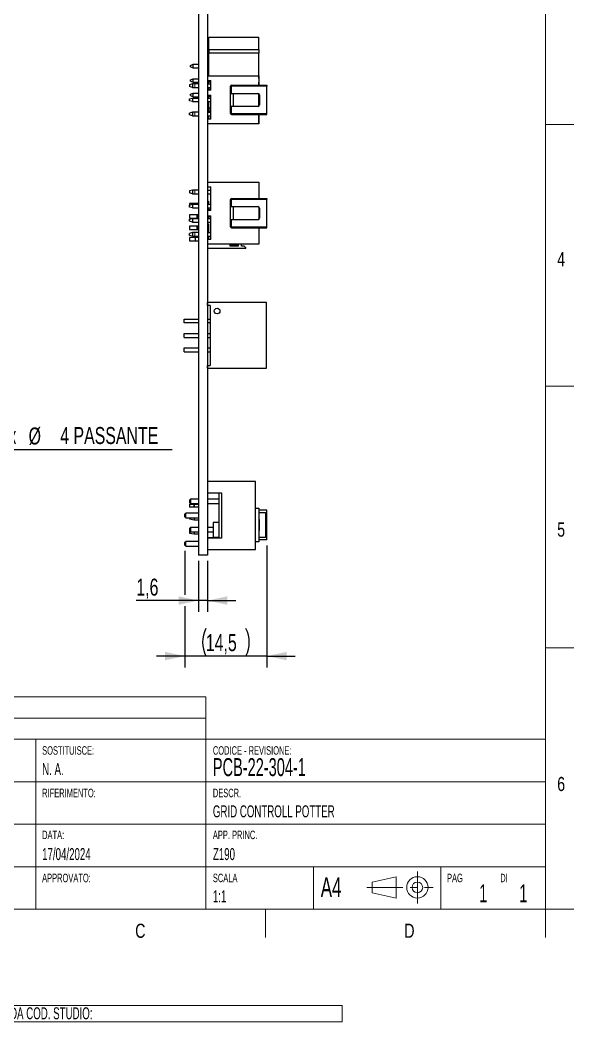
# Paper-space layout 'Sheet1' of a CAD drawing. Header units: millimetres. Extents: x 4 to 204, y -11 to 292.
# Drawn here: x 106.6 to 204.4, y -9.9 to 166.9 of the extents above; entities that cross this region are included whole.
import ezdxf

# ---------------------------------------------------------------- set-up
doc = ezdxf.new("R2010")
doc.units = ezdxf.units.MM
doc.linetypes.add('CENTER', pattern=[10.16, 6.35, -1.27, 1.27, -1.27])
doc.linetypes.add('CENTERX2', pattern=[20.32, 12.7, -2.54, 2.54, -2.54])
doc.layers.add('QUOTE_-_DIAMETRO', color=7, linetype='Continuous')
doc.layers.add('QUOTE_-_LINEARE', color=7, linetype='Continuous')
doc.styles.add('SLDTEXTSTYLE1', font='TXT', dxfattribs={"width": 0.638186})
doc.styles.add('SLDTEXTSTYLE2', font='TXT', dxfattribs={"width": 0.75})
doc.styles.add('SLDTEXTSTYLE3', font='TXT', dxfattribs={"width": 0.605})
doc.styles.add('SLDTEXTSTYLE4', font='TXT', dxfattribs={"width": 0.7})
doc.styles.add('SLDTEXTSTYLE5', font='TXT', dxfattribs={"width": 0.633333})
doc.dimstyles.new('SLDDIMSTYLE2', dxfattribs={"dimtxt": 3, "dimasz": 3.5, "dimexe": 0, "dimexo": 0.0625, "dimgap": 0.75, "dimtad": 0, "dimtih": 1, "dimtoh": 1, "dimdec": 6, "dimrnd": 1e-09, "dimzin": 12, "dimdsep": 46, "dimtxsty": 'SLDTEXTSTYLE4', "dimsah": 1, "dimcen": 0, "dimadec": 0, "dimazin": 3, "dimtfac": 1, "dimtdec": 3, "dimtmove": 0, "dimatfit": 3, "dimfxl": 1, "dimfrac": 2, "dimtolj": 1, "dimtzin": 12, "dimarcsym": 0})
doc.dimstyles.new('SLDDIMSTYLE4', dxfattribs={"dimtxt": 3, "dimasz": 3.5, "dimexe": 0, "dimexo": 0.0625, "dimgap": 0.75, "dimtad": 1, "dimdec": 1, "dimrnd": 1e-09, "dimzin": 12, "dimdsep": 46, "dimtxsty": 'SLDTEXTSTYLE4', "dimsah": 1, "dimcen": 0.09, "dimadec": 0, "dimazin": 3, "dimtfac": 1, "dimtdec": 3, "dimtmove": 0, "dimatfit": 0, "dimfxl": 1, "dimfrac": 2, "dimtolj": 1, "dimtzin": 12, "dimarcsym": 0})

# ---------------------------------------------------------------- blocks, each defined once
blk = doc.blocks.new('SW_NOTE_0_4')
at = {"color": 0, "linetype": 'Continuous', "lineweight": 18, "insert": (0, 3.22), "char_height": 2.5, "attachment_point": 1, "style": 'SLDTEXTSTYLE2'}
blk.add_mtext('C', dxfattribs=at)
blk = doc.blocks.new('SW_NOTE_0_5')
at = {"color": 0, "linetype": 'Continuous', "lineweight": 18, "insert": (0, 3.22), "char_height": 2.5, "attachment_point": 1, "style": 'SLDTEXTSTYLE2'}
blk.add_mtext('D', dxfattribs=at)
blk = doc.blocks.new('SW_NOTE_0_18')
at = {"color": 0, "linetype": 'Continuous', "lineweight": 18, "insert": (0, 3.22), "char_height": 2.5, "attachment_point": 1, "style": 'SLDTEXTSTYLE2'}
blk.add_mtext('5', dxfattribs=at)
blk = doc.blocks.new('SW_NOTE_0_19')
at = {"color": 0, "linetype": 'Continuous', "lineweight": 18, "insert": (0, 3.22), "char_height": 2.5, "attachment_point": 1, "style": 'SLDTEXTSTYLE2'}
blk.add_mtext('4', dxfattribs=at)
blk = doc.blocks.new('SW_NOTE_0_23')
at = {"color": 0, "linetype": 'Continuous', "lineweight": 18, "insert": (0, 3.22), "char_height": 2.5, "attachment_point": 1, "style": 'SLDTEXTSTYLE2'}
blk.add_mtext('6', dxfattribs=at)
blk = doc.blocks.new('SW_NOTE_0_29')
at = {"color": 0, "linetype": 'Continuous', "lineweight": 18, "insert": (0, 1.93), "char_height": 1.5, "attachment_point": 1, "style": 'SLDTEXTSTYLE1'}
blk.add_mtext('DATA:', dxfattribs=at)
blk = doc.blocks.new('SW_NOTE_0_30')
at = {"color": 0, "linetype": 'Continuous', "lineweight": 18, "insert": (0, 1.93), "char_height": 1.5, "attachment_point": 1, "style": 'SLDTEXTSTYLE1'}
blk.add_mtext('CODICE - REVISIONE:', dxfattribs=at)
blk = doc.blocks.new('SW_NOTE_0_31')
at = {"color": 0, "linetype": 'Continuous', "lineweight": 18, "insert": (0, 1.93), "char_height": 1.5, "attachment_point": 1, "style": 'SLDTEXTSTYLE1'}
blk.add_mtext('DESCR.', dxfattribs=at)
blk = doc.blocks.new('SW_NOTE_0_32')
at = {"color": 0, "linetype": 'Continuous', "lineweight": 18, "insert": (0, 1.93), "char_height": 1.5, "attachment_point": 1, "style": 'SLDTEXTSTYLE1'}
blk.add_mtext('APP. PRINC.', dxfattribs=at)
blk = doc.blocks.new('SW_NOTE_0_33')
at = {"color": 0, "linetype": 'Continuous', "lineweight": 18, "insert": (0, 1.93), "char_height": 1.5, "attachment_point": 1, "style": 'SLDTEXTSTYLE1'}
blk.add_mtext('RIFERIMENTO:', dxfattribs=at)
blk = doc.blocks.new('SW_NOTE_0_35')
at = {"color": 0, "linetype": 'Continuous', "lineweight": 18, "insert": (0, 1.93), "char_height": 1.5, "attachment_point": 1, "style": 'SLDTEXTSTYLE1'}
blk.add_mtext('SCALA', dxfattribs=at)
blk = doc.blocks.new('SW_NOTE_0_36')
at = {"color": 0, "linetype": 'Continuous', "lineweight": 18, "insert": (0, 1.93), "char_height": 1.5, "attachment_point": 1, "style": 'SLDTEXTSTYLE1'}
blk.add_mtext('PAG', dxfattribs=at)
blk = doc.blocks.new('SW_NOTE_0_37')
at = {"color": 0, "linetype": 'Continuous', "lineweight": 18, "insert": (0, 1.93), "char_height": 1.5, "attachment_point": 1, "style": 'SLDTEXTSTYLE1'}
blk.add_mtext('DI', dxfattribs=at)
blk = doc.blocks.new('SW_NOTE_0_40')
at = {"color": 0, "linetype": 'Continuous', "lineweight": 18, "insert": (0, 4.51), "char_height": 3.5, "attachment_point": 1, "style": 'SLDTEXTSTYLE1'}
blk.add_mtext('A4', dxfattribs=at)
blk = doc.blocks.new('SW_NOTE_0_42')
at = {"color": 0, "linetype": 'Continuous', "lineweight": 18, "insert": (0, 1.93), "char_height": 1.5, "attachment_point": 1, "style": 'SLDTEXTSTYLE1'}
blk.add_mtext('APPROVATO:', dxfattribs=at)
blk = doc.blocks.new('SW_NOTE_0_43')
at = {"color": 0, "linetype": 'Continuous', "lineweight": 18, "insert": (0, 1.93), "char_height": 1.5, "attachment_point": 1, "style": 'SLDTEXTSTYLE1'}
blk.add_mtext('SOSTITUISCE:', dxfattribs=at)
blk = doc.blocks.new('SE')
at = {"color": 250, "linetype": 'Continuous', "lineweight": 18, "true_color": 0x191924}
for p, q in [((199.41, 9.96), (199.41, 286.96)), ((199.41, 148.46), (204.41, 148.46)), ((204.41, 148.46), (199.41, 148.46)), ((199.41, 148.46), (204.41, 148.46)), ((204.41, 148.46), (199.41, 148.46)), ((199.41, 148.46), (204.41, 148.46)), ((204.41, 148.46), (199.41, 148.46)), ((204.41, 102.3), (199.41, 102.3)), ((204.41, 56.13), (199.41, 56.13)), ((139.41, 47.46), (15.91, 47.46)), ((139.41, 39.96), (139.41, 47.46)), ((139.41, 43.71), (15.91, 43.71)), ((199.41, 39.96), (15.91, 39.96)), ((109.41, 39.96), (109.41, 9.96)), ((139.41, 39.96), (139.41, 9.96)), ((199.41, 9.96), (199.41, 39.96)), ((199.41, 9.96), (199.41, 39.96)), ((199.41, 32.46), (15.91, 32.46)), ((199.41, 24.96), (37.91, 24.96)), ((199.41, 17.46), (37.91, 17.46)), ((139.41, 17.46), (199.41, 17.46)), ((158.41, 17.46), (158.41, 9.96)), ((180.91, 17.46), (180.91, 9.96)), ((9.41, 9.96), (199.41, 9.96)), ((15.91, 9.96), (199.41, 9.96)), ((15.91, 9.96), (199.41, 9.96)), ((149.95, 9.96), (149.95, 4.96)), ((199.41, 9.96), (204.41, 9.96)), ((199.41, 4.96), (199.41, 9.96))]:
    blk.add_line(p, q, dxfattribs=at)
at = {"color": 7, "linetype": 'Continuous', "lineweight": 18}
for name, p in [('SW_NOTE_0_19', (201.45, 122.74)), ('SW_NOTE_0_18', (201.45, 75.01)), ('SW_NOTE_0_43', (110.5, 36.81)), ('SW_NOTE_0_30', (140.65, 36.81)), ('SW_NOTE_0_23', (201.45, 30.1)), ('SW_NOTE_0_33', (110.5, 29.31)), ('SW_NOTE_0_31', (140.65, 29.31)), ('SW_NOTE_0_29', (110.5, 21.91)), ('SW_NOTE_0_32', (140.65, 21.91)), ('SW_NOTE_0_42', (110.5, 14.31)), ('SW_NOTE_0_35', (140.65, 14.31)), ('SW_NOTE_0_36', (182, 14.31)), ('SW_NOTE_0_37', (191.39, 14.31)), ('SW_NOTE_0_40', (159.7, 11.11)), ('SW_NOTE_0_4', (126.93, 4.19)), ('SW_NOTE_0_5', (174.45, 4.2))]:
    blk.add_blockref(name, p, dxfattribs=at)
blk = doc.blocks.new('SIMBOLO PROIEZIONE EU')
at = {"color": 250, "linetype": 'CENTERX2', "lineweight": 18, "true_color": 0x191924}
blk.add_line((8.91, 5.63), (8.91, 0), dxfattribs=at)
at = {"color": 250, "linetype": 'Continuous', "lineweight": 18, "true_color": 0x191924}
for p, q in [((5.16, 4.69), (0.94, 3.75)), ((0.94, 3.75), (0.94, 1.88)), ((5.16, 0.94), (5.16, 4.69)), ((0.94, 1.88), (5.16, 0.94))]:
    blk.add_line(p, q, dxfattribs=at)
at = {"color": 250, "linetype": 'CENTER', "lineweight": 18, "true_color": 0x191924}
blk.add_line((0, 2.81), (11.72, 2.81), dxfattribs=at)
at = {"color": 250, "linetype": 'Continuous', "lineweight": 18, "true_color": 0x191924}
for radius in [1.88, 0.938]:
    blk.add_circle((8.91, 2.81), radius, dxfattribs=at)
blk = doc.blocks.new('SW_NOTE_0_48')
at = {"color": 0, "linetype": 'Continuous', "lineweight": 0}
for p, q in [((-0.07, 0.14), (-0.07, 3.02)), ((-0.07, 3.02), (110.98, 3.02)), ((110.98, 3.02), (110.98, 0.14)), ((110.98, 0.14), (-0.07, 0.14))]:
    blk.add_line(p, q, dxfattribs=at)
at = {"color": 0, "linetype": 'Continuous', "lineweight": 0, "insert": (0, 2.73), "char_height": 2.1167, "attachment_point": 1, "style": 'SLDTEXTSTYLE3'}
blk.add_mtext('CODICE: PCB-22-304-1 - GRID CONTROLL POTTER - DERIVATO DA COD. STUDIO:', dxfattribs=at)
blk = doc.blocks.new('_D_10')
at = {"layer": 'QUOTE_-_DIAMETRO'}
for p, q in [((87.5, 78.8), (100.96, 91.13)), ((100.96, 91.13), (133.44, 91.13)), ((84.55, 76.1), (87.5, 78.8)), ((84.55, 76.1), (80.86, 72.72))]:
    blk.add_line(p, q, dxfattribs=at)
for points in [[(87.5, 78.8), (90.59, 80.62), (89.57, 81.72)], [(84.55, 76.1), (81.46, 74.29), (82.48, 73.18)]]:
    blk.add_solid(points, dxfattribs=at)
at = {"layer": 'QUOTE_-_DIAMETRO', "char_height": 3, "attachment_point": 1}
for s, insert, style in [('3 x', (102.54, 95.08), 'SLDTEXTSTYLE5'), ('%%c', (108.11, 95), 'SLDTEXTSTYLE4'), ('4 PASSANTE', (113.69, 95.08), 'SLDTEXTSTYLE4')]:
    blk.add_mtext(s, dxfattribs=dict(at, insert=insert, style=style))
blk = doc.blocks.new('_D_11')
at = {"layer": 'QUOTE_-_LINEARE', "color": 7}
for p, q in [((138.09, 71.45), (138.09, 62.45)), ((139.69, 71.45), (139.69, 62.45)), ((138.09, 64.45), (127.13, 64.45)), ((139.69, 64.45), (138.09, 64.45)), ((139.69, 64.45), (144.69, 64.45))]:
    blk.add_line(p, q, dxfattribs=at)
for points in [[(138.09, 64.45), (134.59, 65.2), (134.59, 63.7)], [(139.69, 64.45), (143.19, 63.7), (143.19, 65.2)]]:
    blk.add_solid(points, dxfattribs=at)
at = {"layer": 'QUOTE_-_LINEARE', "color": 7, "insert": (127.13, 68.32), "char_height": 3, "attachment_point": 1, "style": 'SLDTEXTSTYLE4'}
blk.add_mtext('1,6', dxfattribs=at)
blk = doc.blocks.new('_D_12')
at = {"layer": 'QUOTE_-_LINEARE', "color": 7}
for p, q in [((135.69, 73.25), (135.69, 65.45)), ((150.2, 74.18), (150.2, 52.65)), ((135.69, 63.45), (135.69, 52.65)), ((135.69, 54.65), (130.69, 54.65)), ((150.2, 54.65), (135.69, 54.65)), ((150.2, 54.65), (155.2, 54.65))]:
    blk.add_line(p, q, dxfattribs=at)
for centre, start, end in [((144.29, 57.09), 153.4349, 206.5651), ((141.61, 57.09), 333.4349, 26.5651)]:
    blk.add_arc(centre, 5.46, start, end, dxfattribs=at)
for points in [[(135.69, 54.65), (132.19, 55.4), (132.19, 53.9)], [(150.2, 54.65), (153.7, 53.9), (153.7, 55.4)]]:
    blk.add_solid(points, dxfattribs=at)
at = {"layer": 'QUOTE_-_LINEARE', "color": 7, "insert": (139.4, 58.52), "char_height": 3, "attachment_point": 1, "style": 'SLDTEXTSTYLE4'}
blk.add_mtext('14,5', dxfattribs=at)

psp = doc.layouts.new('Sheet1')

# ---------------------------------------------------------------- linework, layer by layer
at = {"color": 7, "linetype": 'Continuous', "lineweight": 25}
for p, q in [((138.0936481, 272.4525291), (138.0936481, 72.4525291)), ((139.6936481, 272.4525291), (139.6936481, 72.4525291)), ((139.9436481, 163.8858624), (148.7936481, 163.8858624)), ((139.9436481, 161.7358624), (139.9436481, 163.8858624)), ((148.7936481, 161.7358624), (148.7936481, 163.8858624)), ((139.9436481, 161.4208624), (139.6936481, 161.4208624)), ((139.9436481, 161.7358624), (148.7936481, 161.7358624)), ((139.9436481, 161.7358624), (139.9436481, 161.0858624)), ((148.7936481, 161.0858624), (139.9436481, 161.0858624)), ((139.9436481, 157.0458624), (139.9436481, 161.0858624)), ((148.7936481, 161.7358624), (148.7936481, 161.0858624)), ((148.7936481, 156.5708624), (148.7936481, 161.0858624)), ((139.6936481, 160.5708624), (139.9436481, 160.5708624)), ((136.6936481, 158.9058624), (137.1936481, 159.1058624)), ((136.6936481, 158.6658624), (136.6936481, 158.9058624)), ((136.6936481, 158.6658624), (137.1936481, 158.4658624)), ((137.1936481, 158.4658624), (137.1936481, 159.1058624)), ((137.1936481, 159.1058624), (138.0936481, 159.1058624)), ((137.1936481, 158.4658624), (138.0936481, 158.4658624)), ((139.6936481, 159.1058624), (139.9436481, 159.1058624)), ((139.6936481, 158.4658624), (139.9436481, 158.4658624)), ((137.0436481, 155.6433624), (136.4936481, 155.4933624)), ((136.6936481, 156.3658624), (137.1936481, 156.5658624)), ((136.6936481, 156.1258624), (136.6936481, 156.3658624)), ((136.6936481, 156.1258624), (137.1936481, 155.9258624)), ((137.0436481, 155.6433624), (137.0436481, 155.0083624)), ((137.4500573, 155.6433624), (137.0436481, 155.6433624)), ((137.1936481, 155.9258624), (137.1936481, 156.5658624)), ((137.1936481, 156.5658624), (138.0936481, 156.5658624)), ((137.1936481, 155.9258624), (138.0936481, 155.9258624)), ((138.0936481, 155.6433624), (137.4500573, 155.6433624)), ((139.6936481, 157.0458624), (148.7536481, 157.0458624)), ((139.6936481, 156.2458624), (140.2936481, 156.2458624)), ((139.6936481, 155.8208624), (139.9436481, 155.8208624)), ((139.737239, 155.6433624), (139.6936481, 155.6433624)), ((139.737239, 155.6433624), (140.2936481, 155.6433624)), ((139.9436481, 156.2458624), (139.9436481, 155.9208624)), ((140.2936481, 155.9208624), (139.9436481, 155.9208624)), ((139.9436481, 155.6433624), (139.9436481, 155.9208624)), ((140.2936481, 154.523076), (140.2936481, 156.2458624)), ((148.7536481, 157.0458624), (148.7536481, 155.4258624)), ((148.7536481, 156.5708624), (148.7936481, 156.5708624)), ((148.7936481, 155.9208624), (148.7536481, 155.9208624)), ((148.7936481, 156.5708624), (148.7936481, 155.9208624)), ((148.7936481, 155.4258624), (148.7936481, 155.9208624)), ((136.4936481, 155.4933624), (136.4936481, 155.1583624)), ((137.0436481, 155.0083624), (136.4936481, 155.1583624)), ((136.6936481, 153.8258624), (137.1936481, 154.0258624)), ((137.0436481, 155.0083624), (137.4500573, 155.0083624)), ((137.1936481, 154.0258624), (138.0936481, 154.0258624)), ((137.1936481, 153.3858624), (137.1936481, 154.0258624)), ((137.4500573, 155.0083624), (138.0936481, 155.0083624)), ((139.6936481, 155.0083624), (139.737239, 155.0083624)), ((140.2936481, 154.6758624), (139.6936481, 154.6758624)), ((140.2936481, 154.523076), (139.6936481, 154.523076)), ((139.737239, 155.0083624), (140.2936481, 155.0083624)), ((139.9436481, 154.6758624), (139.9436481, 155.0083624)), ((143.7436481, 153.9758624), (143.7436481, 155.2258624)), ((143.7436481, 153.9758624), (143.9436481, 153.9758624)), ((143.7436481, 151.6758624), (143.7436481, 153.9758624)), ((143.9436481, 155.4258624), (150.2036481, 155.4258624)), ((143.9436481, 153.9758624), (148.6136481, 153.9758624)), ((144.2036481, 153.9758624), (144.2036481, 151.6758624)), ((148.7536481, 153.9329856), (148.7536481, 151.7187393)), ((148.7936481, 151.7523689), (148.7936481, 153.8993559)), ((150.2036481, 155.4258624), (150.2036481, 155.2258624)), ((150.2036481, 150.4258624), (150.2036481, 155.2258624)), ((136.4936481, 152.9933624), (137.0436481, 153.1433624)), ((136.4936481, 152.6583624), (136.4936481, 152.9933624)), ((137.0436481, 152.5083624), (136.4936481, 152.6583624)), ((136.6936481, 153.5858624), (136.6936481, 153.8258624)), ((136.6936481, 153.5858624), (137.1936481, 153.3858624)), ((137.0436481, 153.1433624), (137.0436481, 152.5083624)), ((137.0436481, 153.1433624), (138.0936481, 153.1433624)), ((137.0436481, 152.5083624), (138.0936481, 152.5083624)), ((137.1936481, 153.3858624), (138.0936481, 153.3858624)), ((139.6936481, 153.6286474), (140.2936481, 153.628648)), ((139.6936481, 153.4758624), (140.2936481, 153.4758624)), ((139.6936481, 153.3858624), (139.9436481, 153.3858624)), ((139.6936481, 153.1433624), (140.2936481, 153.1433624)), ((139.6936481, 152.5083624), (140.2936481, 152.5083624)), ((139.9436481, 153.1433624), (139.9436481, 153.4758624)), ((139.9436481, 151.4058624), (139.9436481, 152.5083624)), ((140.2936481, 149.4058624), (140.2936481, 153.628648)), ((148.8636481, 153.7258624), (148.8636481, 151.9258624)), ((137.0436481, 150.6433624), (136.4936481, 150.4933624)), ((136.4936481, 150.1583624), (136.4936481, 150.4933624)), ((137.0436481, 150.6433624), (137.0436481, 150.0083624)), ((137.4500573, 150.6433624), (137.0436481, 150.6433624)), ((138.0936481, 150.6433624), (137.4500573, 150.6433624)), ((139.9436481, 151.9208624), (139.6936481, 151.9208624)), ((139.6936481, 151.0708624), (139.9436481, 151.0708624)), ((139.737239, 150.6433624), (139.6936481, 150.6433624)), ((139.737239, 150.6433624), (140.2936481, 150.6433624)), ((139.9436481, 151.4058624), (140.2936481, 151.4058624)), ((139.9436481, 151.4058624), (139.9436481, 150.7558624)), ((140.2936481, 150.7558624), (139.9436481, 150.7558624)), ((139.9436481, 150.6433624), (139.9436481, 150.7558624)), ((143.7436481, 150.4258624), (143.7436481, 151.6758624)), ((143.9436481, 151.6758624), (143.7436481, 151.6758624)), ((148.6136481, 151.6758624), (143.9436481, 151.6758624)), ((150.2036481, 150.2258624), (150.2036481, 150.4258624)), ((137.0436481, 150.0083624), (136.4936481, 150.1583624)), ((137.0436481, 150.0083624), (137.4500573, 150.0083624)), ((137.4500573, 150.0083624), (138.0936481, 150.0083624)), ((139.6936481, 150.0083624), (139.737239, 150.0083624)), ((140.2936481, 149.4058624), (139.6936481, 149.4058624)), ((148.7536481, 148.6058624), (139.6936481, 148.6058624)), ((139.737239, 150.0083624), (140.2936481, 150.0083624)), ((139.9436481, 149.4058624), (139.9436481, 150.0083624)), ((143.9436481, 150.2258624), (150.2036481, 150.2258624)), ((148.7536481, 150.2258624), (148.7536481, 148.6058624)), ((148.7536481, 148.6058624), (148.7936481, 148.6058624)), ((148.7936481, 148.6058624), (148.7936481, 150.2258624)), ((139.6936481, 138.2991958), (148.7536481, 138.2991958)), ((148.7536481, 138.2991958), (148.7536481, 135.4291958)), ((137.0436481, 136.8966958), (136.4936481, 136.7466958)), ((136.4936481, 136.7466958), (136.4936481, 136.4116958)), ((137.0436481, 136.2616958), (136.4936481, 136.4116958)), ((137.0436481, 136.8966958), (137.0436481, 136.2616958)), ((137.4500573, 136.8966958), (137.0436481, 136.8966958)), ((137.0436481, 136.2616958), (137.4500573, 136.2616958)), ((138.0936481, 136.8966958), (137.4500573, 136.8966958)), ((137.4500573, 136.2616958), (138.0936481, 136.2616958)), ((139.6936481, 137.4991958), (140.2936481, 137.4991958)), ((139.737239, 136.8966958), (139.6936481, 136.8966958)), ((139.6936481, 136.2616958), (139.737239, 136.2616958)), ((139.737239, 136.8966958), (140.2936481, 136.8966958)), ((139.737239, 136.2616958), (140.2936481, 136.2616958)), ((140.2936481, 133.2764094), (140.2936481, 137.4991958)), ((137.5936481, 134.5225291), (136.4936481, 134.5225291)), ((136.4936481, 134.5225291), (136.4936481, 134.2466958)), ((138.0936481, 134.5225291), (137.5930028, 134.5225291)), ((139.6936481, 134.9225291), (139.8936481, 134.9225291)), ((139.8936481, 134.5225291), (139.6936481, 134.5225291)), ((139.8936481, 134.9225291), (139.8936481, 134.3966958)), ((143.7436481, 133.9791958), (143.7436481, 135.2291958)), ((143.9436481, 135.4291958), (150.2036481, 135.4291958)), ((150.2036481, 135.4291958), (150.2036481, 135.2291958)), ((150.2036481, 130.4291958), (150.2036481, 135.2291958)), ((136.4936481, 134.2466958), (137.0436481, 134.3966958)), ((136.4936481, 133.9116958), (136.4936481, 134.2466958)), ((137.0436481, 133.7616958), (136.4936481, 133.9116958)), ((137.0436481, 134.3966958), (137.0436481, 133.7616958)), ((137.0436481, 134.3966958), (138.0936481, 134.3966958)), ((137.0436481, 133.7616958), (138.0936481, 133.7616958)), ((139.6936481, 134.3966958), (140.2936481, 134.3966958)), ((139.6936481, 133.7616958), (140.2936481, 133.7616958)), ((139.8936481, 133.5225291), (139.6936481, 133.5225291)), ((140.2936481, 133.4291958), (139.6936481, 133.4291958)), ((140.2936481, 133.2764094), (139.6936481, 133.2764102)), ((139.8936481, 133.7616958), (139.8936481, 133.5225291)), ((143.7436481, 133.9791958), (143.9436481, 133.9791958)), ((143.7436481, 131.6791958), (143.7436481, 133.9791958)), ((143.9436481, 133.9791958), (148.6136481, 133.9791958)), ((144.2036481, 133.9791958), (144.2036481, 131.6791958)), ((148.7536481, 133.9363189), (148.7536481, 131.7220726)), ((148.8636481, 133.7291958), (148.8636481, 131.9291958)), ((137.7936481, 132.5225291), (136.4936481, 132.5225291)), ((136.4936481, 132.5225291), (136.4936481, 131.9225291)), ((136.4936481, 131.9225291), (137.7936481, 131.9225291)), ((136.4936481, 131.7466958), (137.0436481, 131.8966958)), ((136.4936481, 131.4116958), (136.4936481, 131.7466958)), ((137.0436481, 131.2616958), (136.4936481, 131.4116958)), ((137.0436481, 131.8966958), (137.0436481, 131.2616958)), ((137.0436481, 131.8966958), (138.0936481, 131.8966958)), ((137.0436481, 131.2616958), (138.0936481, 131.2616958)), ((137.8990957, 132.5225291), (137.7936481, 132.5225291)), ((137.7936481, 131.9225291), (137.8990957, 131.9225291)), ((138.0936481, 132.5225291), (137.8990957, 132.5225291)), ((137.8990957, 131.9225291), (138.0936481, 131.9225291)), ((139.6936481, 132.3819791), (140.2936481, 132.3819814)), ((139.6936481, 132.2291958), (140.2936481, 132.2291958)), ((139.6936481, 131.9225291), (139.8936481, 131.9225291)), ((139.6936481, 131.8966958), (140.2936481, 131.8966958)), ((139.6936481, 131.2616958), (140.2936481, 131.2616958)), ((139.6936481, 130.9225291), (139.8936481, 130.9225291)), ((139.8936481, 132.2291958), (139.8936481, 131.8966958)), ((139.8936481, 130.9225291), (139.8936481, 129.5225291)), ((140.2936481, 128.1591958), (140.2936481, 132.3819814)), ((143.7436481, 130.4291958), (143.7436481, 131.6791958)), ((143.9436481, 131.6791958), (143.7436481, 131.6791958)), ((148.6136481, 131.6791958), (143.9436481, 131.6791958)), ((137.7936481, 130.5225291), (136.4936481, 130.5225291)), ((136.4936481, 130.5225291), (136.4936481, 129.9225291)), ((136.4936481, 129.9225291), (137.7936481, 129.9225291)), ((137.0436481, 129.3966958), (136.4936481, 129.2466958)), ((136.4936481, 128.9116958), (136.4936481, 129.2466958)), ((137.0436481, 129.3966958), (137.0436481, 128.7616958)), ((137.4500573, 129.3966958), (137.0436481, 129.3966958)), ((138.0936481, 129.3966958), (137.4500573, 129.3966958)), ((137.8990957, 130.5225291), (137.7936481, 130.5225291)), ((137.7936481, 129.9225291), (137.8990957, 129.9225291)), ((138.0936481, 130.5225291), (137.8990957, 130.5225291)), ((137.8990957, 129.9225291), (138.0936481, 129.9225291)), ((139.8936481, 130.5225291), (139.6936481, 130.5225291)), ((139.6936481, 129.9225291), (139.8936481, 129.9225291)), ((139.8936481, 129.5225291), (139.6936481, 129.5225291)), ((139.737239, 129.3966958), (139.6936481, 129.3966958)), ((139.737239, 129.3966958), (140.2936481, 129.3966958)), ((143.9436481, 130.2291958), (150.2036481, 130.2291958)), ((148.7536481, 130.2291958), (148.7536481, 127.3591958)), ((150.2036481, 130.2291958), (150.2036481, 130.4291958)), ((137.0436481, 128.7616958), (136.4936481, 128.9116958)), ((137.5936481, 128.5225291), (136.4936481, 128.5225291)), ((136.4936481, 128.5225291), (136.4936481, 127.9225291)), ((136.4936481, 127.9225291), (137.5936481, 127.9225291)), ((137.0436481, 128.7616958), (137.4500573, 128.7616958)), ((137.4500573, 128.7616958), (138.0936481, 128.7616958)), ((138.0936481, 128.5225291), (137.5930028, 128.5225291)), ((137.5932568, 127.9225291), (138.0936481, 127.9225291)), ((139.6936481, 128.7616958), (139.737239, 128.7616958)), ((139.8936481, 128.5225291), (139.6936481, 128.5225291)), ((140.2936481, 128.1591958), (139.6936481, 128.1591958)), ((148.7536481, 127.3591958), (139.6936481, 127.3591958)), ((139.737239, 128.7616958), (140.2936481, 128.7616958)), ((139.8936481, 128.7616958), (139.8936481, 128.1591958)), ((143.6936481, 127.0225291), (143.6936481, 127.3591958)), ((145.0936481, 127.3591958), (145.0936481, 127.0225291)), ((145.6936481, 127.0225291), (145.6936481, 127.3591958)), ((139.6936481, 126.6225291), (146.4936481, 126.6225291)), ((144.9436481, 127.2225291), (143.6936481, 127.2225291)), ((145.0936481, 127.0225291), (143.6936481, 127.0225291)), ((144.9436481, 127.1225291), (144.9436481, 127.2225291)), ((144.9436481, 127.1225291), (144.9436481, 127.0225291)), ((146.1936481, 127.0225291), (145.6936481, 127.0225291)), ((146.1936481, 127.0225291), (146.4936481, 126.7225291)), ((146.4936481, 126.7225291), (146.4936481, 126.6225291)), ((139.6936481, 116.5525291), (139.6936481, 117.0525291)), ((150.0936481, 117.0525291), (139.6936481, 117.0525291)), ((150.0936481, 105.4525291), (150.0936481, 117.0525291)), ((140.1936481, 116.5525291), (139.6936481, 116.5525291)), ((140.1936481, 116.5525291), (140.1936481, 105.9525291)), ((135.5936481, 113.4425291), (135.5936481, 114.1425291)), ((135.5936481, 114.1425291), (138.0936481, 114.1425291)), ((138.0936481, 113.4425291), (135.5936481, 113.4425291)), ((139.6936481, 114.1425291), (140.1936481, 114.1425291)), ((140.1936481, 113.4425291), (139.6936481, 113.4425291)), ((135.5936481, 110.9025291), (135.5936481, 111.6025291)), ((135.5936481, 111.6025291), (138.0936481, 111.6025291)), ((139.6936481, 111.6025291), (140.1936481, 111.6025291)), ((135.5936481, 110.9025291), (138.0936481, 110.9025291)), ((139.6936481, 110.9025291), (140.1936481, 110.9025291)), ((135.5936481, 108.3625291), (135.5936481, 109.0625291)), ((135.5936481, 109.0625291), (138.0936481, 109.0625291)), ((135.5936481, 108.3625291), (138.0936481, 108.3625291)), ((139.6936481, 109.0625291), (140.1936481, 109.0625291)), ((139.6936481, 108.3625291), (140.1936481, 108.3625291)), ((139.6936481, 105.4525291), (139.6936481, 105.9525291)), ((139.6936481, 105.9525291), (140.1936481, 105.9525291)), ((139.6936481, 105.4525291), (150.0936481, 105.4525291)), ((148.1936481, 85.4525291), (139.6936481, 85.4525291)), ((139.6936481, 85.4525291), (139.6936481, 83.4525291)), ((148.1936481, 73.4525291), (148.1936481, 85.4525291)), ((139.6936481, 83.4525291), (142.1936481, 83.4525291)), ((141.6936481, 83.4525291), (141.6936481, 75.4525291)), ((142.1936481, 83.4525291), (142.1936481, 75.4525291)), ((136.6936481, 82.3525291), (136.4936481, 82.1525291)), ((136.4936481, 82.1525291), (136.4936481, 81.9525291)), ((136.4936481, 81.9525291), (136.4936481, 81.7525291)), ((136.4936481, 81.7525291), (136.6936481, 81.5525291)), ((136.4936481, 81.4525291), (136.4936481, 80.9525291)), ((136.4936481, 81.4525291), (137.2809295, 81.4525291)), ((138.0936481, 82.3525291), (136.6936481, 82.3525291)), ((136.6936481, 82.3525291), (136.6936481, 81.5525291)), ((136.6936481, 81.5525291), (138.0936481, 81.5525291)), ((137.3936481, 81.4525291), (137.2809295, 81.4525291)), ((137.3936481, 81.4525291), (138.0936481, 81.4525291)), ((141.6936481, 82.3525291), (139.6936481, 82.3525291)), ((139.6936481, 81.5525291), (141.6936481, 81.5525291)), ((135.6936481, 79.6525291), (135.8936481, 79.8525291)), ((135.6936481, 79.2525291), (135.6936481, 79.6525291)), ((138.0936481, 79.8525291), (135.8936481, 79.8525291)), ((135.8936481, 79.0525291), (135.8936481, 79.8525291)), ((137.2809295, 80.9525291), (136.4936481, 80.9525291)), ((137.3936481, 80.9525291), (137.2809295, 80.9525291)), ((138.0936481, 80.9525291), (137.3936481, 80.9525291)), ((148.1936481, 80.7525291), (148.7536481, 80.7525291)), ((148.7536481, 80.7525291), (148.7536481, 74.8125291)), ((150.2036481, 80.3825291), (148.7536481, 80.3825291)), ((148.7536481, 79.9825291), (149.9354974, 79.9825291)), ((149.9354974, 79.9825291), (149.9354974, 75.5825291)), ((150.2036481, 75.1825291), (150.2036481, 80.3825291)), ((135.8936481, 79.0525291), (135.6936481, 79.2525291)), ((135.8936481, 79.0525291), (138.0936481, 79.0525291)), ((136.4936481, 79.0525291), (136.4936481, 78.8650291)), ((136.4936481, 78.8650291), (137.3736481, 78.7150291)), ((137.3736481, 79.0525291), (137.3736481, 78.7150291)), ((137.3736481, 78.7150291), (138.0936481, 78.7150291)), ((141.6936481, 78.2525291), (140.6936481, 78.2525291)), ((140.6936481, 78.2525291), (140.6936481, 75.6525291)), ((148.8636481, 76.8825291), (148.8636481, 78.6825291)), ((136.6936481, 77.3525291), (136.4936481, 77.1525291)), ((136.4936481, 77.1525291), (136.4936481, 76.9525291)), ((136.4936481, 76.9525291), (136.4936481, 76.7525291)), ((136.4936481, 76.7525291), (136.6936481, 76.5525291)), ((136.4936481, 76.7000291), (136.5385025, 76.7076747)), ((136.4936481, 76.7000291), (136.4936481, 76.3650291)), ((136.4936481, 76.3650291), (137.3736481, 76.2150291)), ((138.0936481, 77.3525291), (136.6936481, 77.3525291)), ((136.6936481, 77.3525291), (136.6936481, 76.5525291)), ((136.6936481, 76.5525291), (138.0936481, 76.5525291)), ((137.3736481, 76.5525291), (137.3736481, 76.2150291)), ((137.3736481, 76.2150291), (138.0936481, 76.2150291)), ((140.6936481, 77.3525291), (139.6936481, 77.3525291)), ((139.6936481, 76.5525291), (140.6936481, 76.5525291)), ((135.6936481, 74.6525291), (135.8936481, 74.8525291)), ((135.6936481, 74.2525291), (135.6936481, 74.6525291)), ((138.0936481, 74.8525291), (135.8936481, 74.8525291)), ((135.8936481, 74.0525291), (135.8936481, 74.8525291)), ((139.6936481, 75.5525291), (141.6936481, 75.5525291)), ((142.1936481, 75.4525291), (139.6936481, 75.4525291)), ((139.6936481, 75.4525291), (139.6936481, 73.4525291)), ((140.2936481, 75.4525291), (140.2936481, 75.5525291)), ((140.6936481, 75.6525291), (141.6936481, 75.6525291)), ((148.7536481, 74.8125291), (148.1936481, 74.8125291)), ((149.9354974, 75.5825291), (148.7536481, 75.5825291)), ((150.2036481, 75.1825291), (148.7536481, 75.1825291)), ((135.8936481, 74.0525291), (135.6936481, 74.2525291)), ((135.8936481, 74.0525291), (138.0936481, 74.0525291)), ((139.6936481, 73.4525291), (148.1936481, 73.4525291)), ((139.6936481, 72.4525291), (138.0936481, 72.4525291))]:
    psp.add_line(p, q, dxfattribs=at)
at = {"color": 59, "linetype": 'Continuous', "lineweight": 18}
for p, q in [((137.4500573, 155.6433624), (137.4500573, 155.0083624)), ((139.737239, 155.6433624), (139.737239, 155.0083624)), ((143.8022268, 155.2258624), (143.7436481, 155.2258624)), ((143.9436481, 155.2258624), (143.8022268, 155.2258624)), ((143.9436481, 155.4258624), (143.9436481, 155.2258624)), ((143.9436481, 153.9758624), (143.9436481, 155.2258624)), ((143.9436481, 155.2258624), (150.2036481, 155.2258624)), ((137.4500573, 150.6433624), (137.4500573, 150.0083624)), ((139.737239, 150.6433624), (139.737239, 150.0083624)), ((143.7436481, 150.4258624), (143.8022268, 150.4258624)), ((143.8022268, 150.4258624), (143.9436481, 150.4258624)), ((143.9436481, 150.4258624), (143.9436481, 151.6758624)), ((143.9436481, 150.4258624), (143.9436481, 150.2258624)), ((150.2036481, 150.4258624), (143.9436481, 150.4258624)), ((137.4500573, 136.8966958), (137.4500573, 136.2616958)), ((139.737239, 136.8966958), (139.737239, 136.2616958)), ((143.8022268, 135.2291958), (143.7436481, 135.2291958)), ((143.9436481, 135.2291958), (143.8022268, 135.2291958)), ((143.9436481, 135.4291958), (143.9436481, 135.2291958)), ((143.9436481, 133.9791958), (143.9436481, 135.2291958)), ((143.9436481, 135.2291958), (150.2036481, 135.2291958)), ((137.7936481, 132.5225291), (137.7936481, 132.2225291)), ((137.7936481, 132.2225291), (137.7936481, 131.9225291)), ((143.9436481, 130.4291958), (143.9436481, 131.6791958)), ((137.4500573, 129.3966958), (137.4500573, 128.7616958)), ((137.7936481, 130.5225291), (137.7936481, 130.2225291)), ((137.7936481, 130.2225291), (137.7936481, 129.9225291)), ((139.737239, 129.3966958), (139.737239, 128.7616958)), ((143.7436481, 130.4291958), (143.8022268, 130.4291958)), ((143.8022268, 130.4291958), (143.9436481, 130.4291958)), ((143.9436481, 130.4291958), (143.9436481, 130.2291958)), ((150.2036481, 130.4291958), (143.9436481, 130.4291958)), ((143.6936481, 127.1225291), (144.9436481, 127.1225291)), ((137.2809295, 81.4525291), (137.2809295, 80.9525291)), ((137.3936481, 80.9525291), (137.3936481, 81.4525291))]:
    psp.add_line(p, q, dxfattribs=at)
at = {"color": 7, "linetype": 'Continuous', "lineweight": 25}
psp.add_circle((141.3936481, 115.5525291), 0.5, dxfattribs=at)
for centre, radius, start, end in [((143.9436481, 155.2258624), 0.2, 90, 180), ((148.6136481, 153.7258624), 0.25, 0, 90), ((143.9436481, 150.4258624), 0.2, 180, 270), ((148.6136481, 151.9258624), 0.25, 270, 0), ((143.9436481, 135.2291958), 0.2, 90, 180), ((148.6136481, 133.7291958), 0.25, 0, 90), ((148.6136481, 131.9291958), 0.25, 270, 0), ((143.9436481, 130.4291958), 0.2, 180, 270), ((148.6136481, 78.6825291), 0.25, 0, 55.944202257), ((148.6136481, 76.8825291), 0.25, 304.055797743, 0)]:
    psp.add_arc(centre, radius, start, end, dxfattribs=at)
at = {"color": 59, "linetype": 'Continuous', "lineweight": 18}
for centre in [(137.3101342, 132.2225291), (137.3101342, 130.2225291)]:
    psp.add_arc(centre, 0.6609657, 333.00701869, 26.99298131, dxfattribs=at)
at = {"color": 7, "linetype": 'Continuous', "lineweight": 25}
for points, knots in [([(137.5936481, 134.5225291), (137.5856128, 134.5210841), (137.5702182, 134.5183158), (137.5447806, 134.4915485), (137.5241316, 134.4506006), (137.5143294, 134.4088162), (137.5114861, 134.3966958)], [0, 0, 0, 0, 0.2417994181, 0.4632550459, 0.8443063057, 1, 1, 1, 1]), ([(137.5936481, 128.5225291), (137.5856185, 128.5210696), (137.5702349, 128.5182734), (137.5447024, 128.4917471), (137.5232412, 128.4468984), (137.5083394, 128.3872279), (137.4968893, 128.3186594), (137.4949351, 128.2607012), (137.4936481, 128.2225291)], [0, 0, 0, 0, 0.1481572332, 0.2838492599, 0.5173299722, 0.6423884948, 0.764471724, 1, 1, 1, 1]), ([(137.4936481, 128.2225291), (137.4949349, 128.1843534), (137.4968887, 128.1263925), (137.5083388, 128.0578251), (137.5232436, 127.9981546), (137.544706, 127.9533066), (137.570238, 127.9267836), (137.5856198, 127.9239881), (137.5936481, 127.9225291)], [0, 0, 0, 0, 0.23554998702, 0.35762782752, 0.48267024439, 0.7161817152, 0.85186602082, 1, 1, 1, 1])]:
    psp.add_open_spline(points, degree=3, knots=knots, dxfattribs=at)

# ---------------------------------------------------------------- block references
at = {"color": 7, "linetype": 'Continuous'}
for name, p in [('SE', (0, 0)), ('SIMBOLO PROIEZIONE EU', (167.8519548, 11.0070832))]:
    psp.add_blockref(name, p, dxfattribs=at)
at = {"color": 7, "linetype": 'Continuous', "lineweight": 0}
psp.add_blockref('SW_NOTE_0_48', (52.5, -10.0722222), dxfattribs=at)

# ---------------------------------------------------------------- texts
at = {"color": 250, "linetype": 'Continuous', "lineweight": 0, "true_color": 0x191924, "attachment_point": 1, "style": 'SLDTEXTSTYLE3'}
for s, insert, char_height in [('N. A.', (110.5, 35.7563045), 2.11666667), ('GRID CONTROLL POTTER', (140.65, 28.3063045), 2.116666667), ('17/04/2024', (110.5, 20.7563045), 2.11666667), ('Z190', (140.65, 20.7563045), 2.11666667)]:
    psp.add_mtext(s, dxfattribs=dict(at, insert=insert, char_height=char_height))
at = {"color": 7, "linetype": 'Continuous', "lineweight": 0, "attachment_point": 1, "style": 'SLDTEXTSTYLE3'}
for s, insert, char_height in [('PCB-22-304-1', (140.65, 36.6394568), 3.175), ('1', (187.6748703, 14.3594568), 3.175), ('1', (194.7619275, 14.3594568), 3.175), ('1:1', (140.65, 13.3063045), 2.11666667)]:
    psp.add_mtext(s, dxfattribs=dict(at, insert=insert, char_height=char_height))

# ---------------------------------------------------------------- dimensions: what is measured, and where the dimension line sits
at = {"layer": 'QUOTE_-_DIAMETRO'}
dim = psp.add_diameter_dim_2p(p1=(87.4992159, 78.8037095), p2=(84.5501065, 76.1013487), text='3 x <> PASSANTE\\P', dimstyle='SLDDIMSTYLE2', dxfattribs=at)
dim.commit()
dim.dimension.update_dxf_attribs({"geometry": '_D_10', "text_midpoint": (117.9938456, 93.6133009), "dimtype": 163})
at = {"layer": 'QUOTE_-_LINEARE', "color": 7}
dim = psp.add_linear_dim(base=(135.6936481, 54.6527676), p1=(150.2036481, 75.1825291), p2=(135.6936481, 74.2525291), text='(<>)', dimstyle='SLDDIMSTYLE4', dxfattribs=at)
dim.commit()
dim.dimension.update_dxf_attribs({"geometry": '_D_12', "text_midpoint": (142.9486481, 54.6527676), "dimtype": 160})
dim = psp.add_linear_dim(base=(138.0936481, 64.4525291), p1=(139.6936481, 72.4525291), p2=(138.0936481, 72.4525291), dimstyle='SLDDIMSTYLE4', dxfattribs=at)
dim.commit()
dim.dimension.update_dxf_attribs({"geometry": '_D_11', "text_midpoint": (129.6603149, 64.4525291), "dimtype": 160})

doc.saveas('drawing.dxf')
